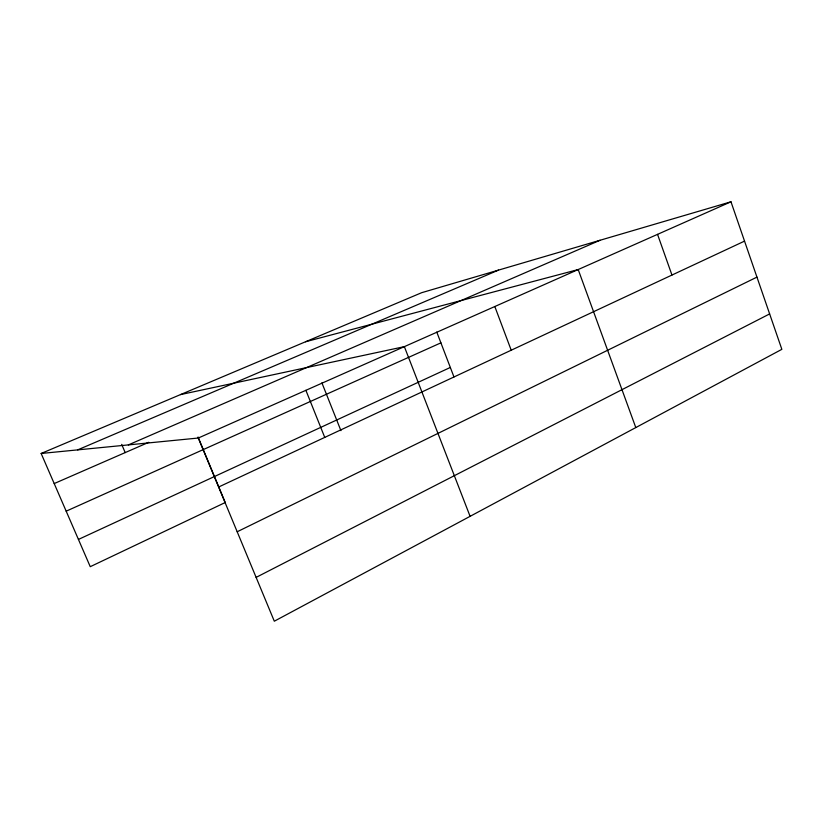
<?xml version="1.0" encoding="UTF-8"?>
<svg xmlns="http://www.w3.org/2000/svg" width="823" height="823" viewBox="0 0 823 823"><rect width="100%" height="100%" fill="white"/><g stroke="black" fill="none" stroke-linecap="round" stroke-linejoin="round"><path stroke-width="1.23" d="M256.118 577.386L769.639 313.913M237.189 531.761L756.954 277.114M218.62 487.021L744.537 241.118M78.432 539.435L450.325 367.459M66.179 511.176L440.902 342.852M198.292 438.031L730.978 201.789L781.85 349.333L274.306 621.211L198.292 438.031L41.15 453.473L90.252 566.687L225.245 502.524L198.055 437.013M54.205 483.564L148.757 442.311M128.357 444.904L600.049 240.265M77.65 449.883L498.512 270.109M41.15 453.473L421.685 292.69L730.978 201.789M305.528 341.761L578.199 269.553L635.798 427.569M180.463 394.608L404.36 346.648L470.087 516.33M121.701 444.369L125.189 452.599M305.889 390.318L324.746 437.404M321.896 382.849L340.938 430.655M436.766 332.05L453.967 376.965M494.818 306.526L511.217 350.217M657.546 234.36L671.959 275.047"/></g></svg>
